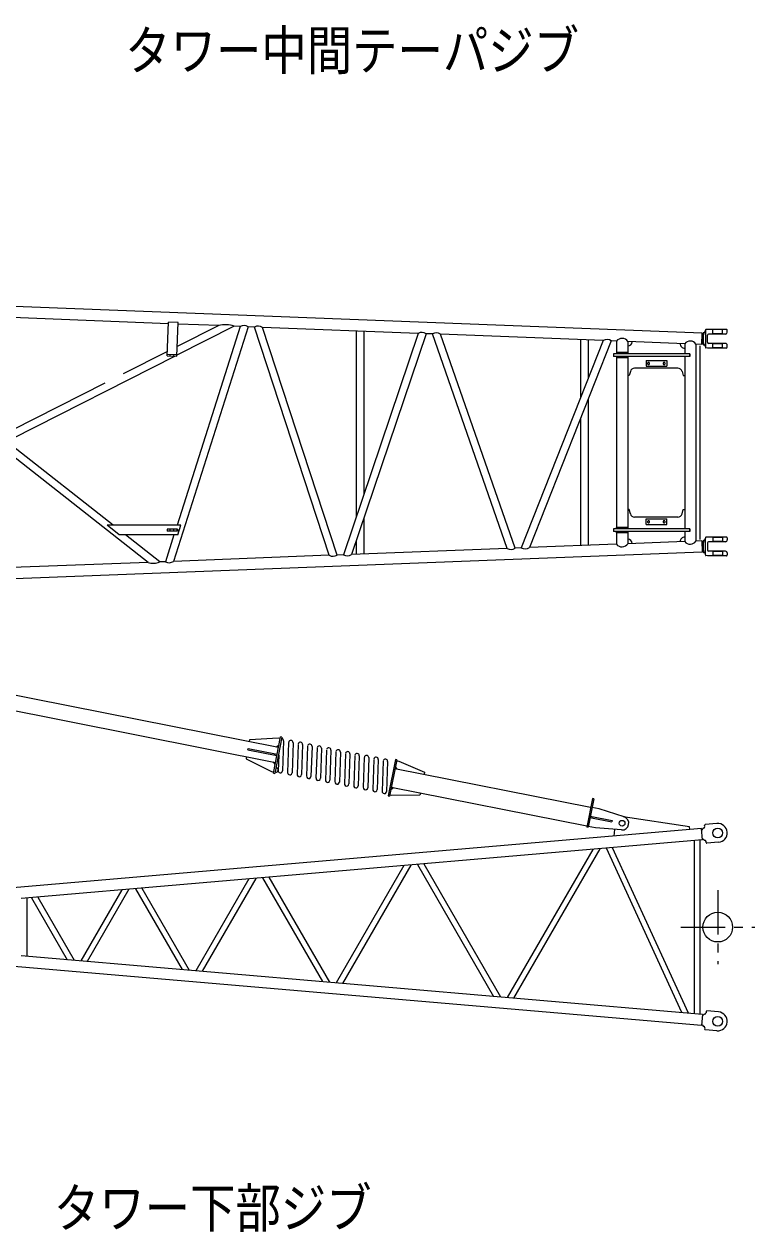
# Model space of a CAD drawing. Units: millimetres on the paper. Extents: x -420 to 420, y -297 to 297.
# Drawn here: x -202.9 to -120.8, y 10.3 to 146 of the extents above; entities that cross this region are included whole.
import ezdxf
from ezdxf.enums import TextEntityAlignment as Align

# ---------------------------------------------------------------- set-up
doc = ezdxf.new("R2010")
doc.units = ezdxf.units.MM
doc.linetypes.add('CHAIN1', pattern=[8, 5, -1, 1, -1])
doc.linetypes.add('DASHED3', pattern=[4, 3, -1])
doc.layers.add('0-0_0', color=7, linetype='Continuous', lineweight=18)
doc.styles.add('ＭＳ ゴシック', font='')
doc.styles.get('ＭＳ ゴシック').set_extended_font_data('MS Gothic')

msp = doc.modelspace()

# ---------------------------------------------------------------- linework, layer by layer
at = {"layer": '0-0_0'}
for p, q in [((-126.7, 111.258), (-223.215, 115.006)), ((-186.682, 112.315), (-204.258, 112.997)), ((-186.822, 108.708), (-186.676, 112.476)), ((-185.593, 112.434), (-186.676, 112.476)), ((-177.739, 111.968), (-186.128, 85.614)), ((-185.74, 108.666), (-185.593, 112.434)), ((-179.307, 112.028), (-185.735, 108.774)), ((-178.616, 112.002), (-185.728, 89.662)), ((-181.048, 112.096), (-185.698, 109.742)), ((-181.048, 112.096), (-185.6, 112.273)), ((-178.616, 112.002), (-179.307, 112.028)), ((-177.029, 111.94), (-177.739, 111.968)), ((-168.617, 86.294), (-177.029, 111.94)), ((-167.738, 86.328), (-176.126, 111.905)), ((-158.619, 111.225), (-176.126, 111.905)), ((-165.584, 111.496), (-165.584, 90.631)), ((-164.737, 111.463), (-164.737, 93.134)), ((-126.749, 109.987), (-126.7, 111.258)), ((-126.651, 111.171), (-126.594, 111.27)), ((-126.358, 111.565), (-126.357, 111.575)), ((-126.357, 111.568), (-126.357, 109.672)), ((-126.128, 111.679), (-126.288, 111.65)), ((-124.002, 111.679), (-126.127, 111.679)), ((-123.902, 111.349), (-123.902, 111.579)), ((-158.619, 111.225), (-167.03, 86.356)), ((-157.736, 111.191), (-166.125, 86.391)), ((-157.032, 111.163), (-157.736, 111.191)), ((-148.62, 87.071), (-157.032, 111.163)), ((-147.735, 87.105), (-156.123, 111.128)), ((-137.826, 110.418), (-156.123, 111.128)), ((-137.826, 110.418), (-147.04, 87.132)), ((-136.929, 110.383), (-146.115, 87.168)), ((-140.371, 110.516), (-140.371, 103.985)), ((-139.525, 110.484), (-139.525, 106.124)), ((-136.347, 110.36), (-136.929, 110.383)), ((-136.347, 110.36), (-136.347, 108.945)), ((-135.075, 110.311), (-135.075, 108.945)), ((-128.68, 110.062), (-135.075, 110.311)), ((-128.68, 110.062), (-128.68, 108.945)), ((-126.749, 109.987), (-127.408, 110.013)), ((-127.408, 110.013), (-127.408, 87.894)), ((-126.745, 110.089), (-126.68, 110.087)), ((-126.704, 111.155), (-126.681, 111.154)), ((-126.661, 110.087), (-126.661, 111.154)), ((-126.594, 109.97), (-126.651, 110.071)), ((-126.127, 110.224), (-126.127, 111.016)), ((-124.102, 111.149), (-125.994, 111.149)), ((-124.102, 110.091), (-125.994, 110.091)), ((-185.933, 108.674), (-204.258, 99.396)), ((-186.804, 109.182), (-191.775, 106.665)), ((-186.822, 108.708), (-185.74, 108.666)), ((-186.814, 108.908), (-185.732, 108.866)), ((-186.489, 108.695), (-186.481, 108.895)), ((-186.073, 108.679), (-186.065, 108.879)), ((-128.099, 108.945), (-136.676, 108.945)), ((-136.676, 108.945), (-136.676, 108.629)), ((-128.099, 108.629), (-136.676, 108.629)), ((-136.347, 108.629), (-136.347, 89.279)), ((-136.336, 109.095), (-136.336, 108.945)), ((-135.086, 109.095), (-136.336, 109.095)), ((-136.336, 108.629), (-136.336, 108.479)), ((-135.086, 109.095), (-135.086, 108.945)), ((-135.086, 108.629), (-135.086, 108.479)), ((-135.075, 108.629), (-135.075, 89.279)), ((-128.68, 108.629), (-128.68, 89.279)), ((-128.127, 108.945), (-128.127, 108.629)), ((-128.099, 108.945), (-128.099, 108.629)), ((-126.977, 109.829), (-126.977, 88.078)), ((-126.357, 109.665), (-126.358, 109.676)), ((-126.128, 109.562), (-126.288, 109.59)), ((-124.002, 109.562), (-126.127, 109.562)), ((-123.902, 109.662), (-123.902, 109.891)), ((-135.086, 108.479), (-136.336, 108.479)), ((-129.454, 107.311), (-134.301, 107.311)), ((-133.026, 108.162), (-133.026, 107.529)), ((-133.026, 108.162), (-130.679, 108.162)), ((-133.026, 107.529), (-130.679, 107.529)), ((-130.702, 108.162), (-130.702, 107.529)), ((-130.679, 108.162), (-130.679, 107.529)), ((-134.908, 106.477), (-135.075, 106.477)), ((-134.784, 106.94), (-134.908, 106.477)), ((-128.971, 106.94), (-128.847, 106.477)), ((-128.847, 106.477), (-128.68, 106.477)), ((-193.828, 105.626), (-204.258, 100.345)), ((-139.525, 103.823), (-139.525, 87.424)), ((-140.371, 101.684), (-140.371, 87.391)), ((-192.906, 89.662), (-204.258, 98.575)), ((-188.981, 85.503), (-204.258, 97.499)), ((-134.908, 91.43), (-135.075, 91.43)), ((-134.784, 90.967), (-134.908, 91.43)), ((-128.971, 90.967), (-128.847, 91.43)), ((-128.847, 91.43), (-128.68, 91.43)), ((-185.283, 89.662), (-193.592, 89.662)), ((-192.212, 88.579), (-193.592, 89.662)), ((-185.628, 88.579), (-185.283, 89.662)), ((-164.737, 90.492), (-164.737, 86.445)), ((-129.454, 90.597), (-134.301, 90.597)), ((-133.026, 90.379), (-130.679, 90.379)), ((-133.026, 89.745), (-133.026, 90.379)), ((-133.026, 89.745), (-130.679, 89.745)), ((-130.702, 89.745), (-130.702, 90.379)), ((-130.679, 89.745), (-130.679, 90.379)), ((-185.628, 88.579), (-192.212, 88.579)), ((-187.674, 85.554), (-191.527, 88.579)), ((-186.072, 88.579), (-187.027, 85.579)), ((-186.834, 89.22), (-186.834, 89.02)), ((-185.671, 89.22), (-186.834, 89.22)), ((-185.671, 89.02), (-186.834, 89.02)), ((-186.53, 89.22), (-186.53, 89.02)), ((-186.115, 89.22), (-186.115, 89.02)), ((-185.754, 89.22), (-185.754, 89.02)), ((-185.671, 89.22), (-185.671, 89.02)), ((-136.676, 89.279), (-136.676, 88.962)), ((-128.099, 89.279), (-136.676, 89.279)), ((-128.099, 88.962), (-136.676, 88.962)), ((-136.347, 88.962), (-136.347, 87.547)), ((-136.336, 89.279), (-136.336, 89.429)), ((-135.086, 89.429), (-136.336, 89.429)), ((-136.336, 88.812), (-136.336, 88.962)), ((-135.086, 88.812), (-136.336, 88.812)), ((-135.086, 89.279), (-135.086, 89.429)), ((-135.086, 88.812), (-135.086, 88.962)), ((-135.075, 88.962), (-135.075, 87.597)), ((-128.68, 88.962), (-128.68, 87.845)), ((-128.127, 89.279), (-128.127, 88.962)), ((-128.099, 89.279), (-128.099, 88.962)), ((-126.357, 88.242), (-126.358, 88.231)), ((-126.357, 86.339), (-126.357, 88.235)), ((-126.128, 88.345), (-126.288, 88.317)), ((-124.002, 88.345), (-126.127, 88.345)), ((-123.902, 88.245), (-123.902, 88.016)), ((-148.62, 87.071), (-166.125, 86.391)), ((-165.584, 87.989), (-165.584, 86.412)), ((-147.04, 87.132), (-147.735, 87.105)), ((-136.347, 87.547), (-146.115, 87.168)), ((-128.68, 87.845), (-135.075, 87.597)), ((-126.749, 87.92), (-127.408, 87.894)), ((-126.749, 87.92), (-126.7, 86.649)), ((-126.745, 87.818), (-126.68, 87.82)), ((-126.661, 87.82), (-126.661, 86.753)), ((-126.594, 87.937), (-126.651, 87.837)), ((-126.127, 87.683), (-126.127, 86.891)), ((-124.102, 87.816), (-125.994, 87.816)), ((-126.7, 86.649), (-223.215, 82.901)), ((-188.981, 85.503), (-204.258, 84.91)), ((-187.027, 85.579), (-187.674, 85.554)), ((-168.617, 86.294), (-186.128, 85.614)), ((-167.03, 86.356), (-167.738, 86.328)), ((-126.704, 86.752), (-126.681, 86.753)), ((-126.651, 86.736), (-126.594, 86.637)), ((-126.358, 86.342), (-126.357, 86.332)), ((-126.128, 86.229), (-126.288, 86.257)), ((-124.002, 86.229), (-126.127, 86.229)), ((-124.102, 86.758), (-125.994, 86.758)), ((-123.902, 86.558), (-123.902, 86.329)), ((-174.327, 64.694), (-227.511, 75.22)), ((-227.84, 73.559), (-174.656, 63.032)), ((-177.597, 65.341), (-177.549, 65.586)), ((-177.549, 65.586), (-174.362, 65.805)), ((-174.896, 61.819), (-174.087, 65.907)), ((-173.94, 65.878), (-174.749, 61.79)), ((-174.362, 65.805), (-174.117, 65.756)), ((-173.94, 65.878), (-174.087, 65.907)), ((-173.748, 65.456), (-173.863, 62.081)), ((-173.185, 65.262), (-173.3, 61.887)), ((-172.685, 65.245), (-172.801, 61.87)), ((-177.776, 64.437), (-177.747, 64.584)), ((-177.776, 64.437), (-174.506, 63.79)), ((-177.747, 64.584), (-174.477, 63.937)), ((-174.752, 63.838), (-174.722, 63.985)), ((-174.279, 64.939), (-174.573, 64.742)), ((-174.304, 63.826), (-174.363, 62.098)), ((-172.122, 65.052), (-172.238, 61.677)), ((-171.622, 65.035), (-171.738, 61.66)), ((-171.059, 64.842), (-171.175, 61.467)), ((-170.559, 64.825), (-170.675, 61.45)), ((-169.996, 64.631), (-170.112, 61.256)), ((-169.497, 64.614), (-169.613, 61.239)), ((-168.934, 64.421), (-169.05, 61.046)), ((-168.434, 64.404), (-168.55, 61.029)), ((-167.871, 64.211), (-167.987, 60.836)), ((-167.371, 64.194), (-167.487, 60.819)), ((-166.808, 64), (-166.924, 60.625)), ((-166.309, 63.983), (-166.424, 60.608)), ((-165.746, 63.79), (-165.861, 60.415)), ((-165.246, 63.773), (-165.362, 60.398)), ((-177.926, 63.68), (-177.975, 63.434)), ((-177.975, 63.434), (-175.112, 62.018)), ((-174.705, 62.787), (-174.902, 63.081)), ((-164.683, 63.58), (-164.799, 60.205)), ((-164.183, 63.563), (-164.299, 60.188)), ((-163.62, 63.369), (-163.736, 59.994)), ((-163.12, 63.352), (-163.236, 59.977)), ((-162.557, 63.159), (-162.673, 59.784)), ((-162.058, 63.142), (-162.174, 59.767)), ((-161.188, 63.354), (-161.997, 59.266)), ((-161.04, 63.324), (-161.849, 59.237)), ((-160.994, 62.27), (-161.191, 62.564)), ((-161.04, 63.324), (-161.188, 63.354)), ((-161.061, 63.218), (-160.816, 63.17)), ((-160.816, 63.17), (-157.921, 61.917)), ((-175.112, 62.018), (-174.867, 61.97)), ((-174.896, 61.819), (-174.749, 61.79)), ((-139.249, 57.967), (-161.239, 62.319)), ((-157.921, 61.917), (-157.97, 61.672)), ((-161.699, 59.997), (-161.405, 60.194)), ((-161.65, 60.243), (-139.66, 55.89)), ((-161.997, 59.266), (-161.849, 59.237)), ((-161.583, 59.295), (-161.828, 59.343)), ((-158.429, 59.35), (-161.583, 59.295)), ((-158.381, 59.595), (-158.429, 59.35)), ((-139.05, 58.972), (-139.685, 55.768)), ((-138.903, 58.943), (-139.537, 55.738)), ((-138.903, 58.943), (-139.05, 58.972)), ((-138.28, 57.8), (-139.097, 57.962)), ((-135.482, 56.901), (-138.28, 57.8)), ((-139.537, 55.738), (-139.685, 55.768)), ((-138.701, 55.675), (-139.518, 55.837)), ((-139.322, 56.826), (-136.87, 56.34)), ((-139.293, 56.973), (-136.841, 56.487)), ((-139.077, 56.777), (-139.048, 56.924)), ((-135.771, 55.44), (-138.701, 55.675)), ((-136.841, 56.487), (-136.87, 56.34)), ((-128.127, 55.804), (-135.599, 56.929)), ((-128.099, 55.472), (-128.127, 55.804)), ((-126.425, 55.839), (-126.435, 55.956)), ((-125.052, 56.158), (-126.36, 56.046)), ((-126.776, 55.586), (-205.986, 48.77)), ((-126.666, 54.319), (-203.227, 47.731)), ((-136.611, 54.74), (-136.534, 55.501)), ((-126.977, 54.292), (-126.977, 34.749)), ((-126.666, 54.319), (-126.776, 55.586)), ((-126.719, 55.488), (-126.767, 55.484)), ((-126.692, 55.507), (-126.643, 55.612)), ((-126.628, 54.425), (-126.675, 54.421)), ((-126.532, 54.316), (-126.598, 54.411)), ((-139, 53.258), (-148.611, 36.611)), ((-138.229, 53.324), (-147.913, 36.551)), ((-128.991, 34.922), (-137.451, 53.391)), ((-128.264, 34.86), (-136.779, 53.449)), ((-127.612, 54.238), (-127.612, 34.804)), ((-126.268, 54.013), (-126.278, 54.129)), ((-124.87, 54.05), (-126.178, 53.937)), ((-158.704, 51.562), (-150.148, 36.743)), ((-158.005, 51.622), (-149.376, 36.677)), ((-160.24, 51.43), (-167.841, 38.266)), ((-159.469, 51.496), (-167.142, 38.205)), ((-189.683, 48.896), (-184.367, 39.688)), ((-177.649, 49.932), (-183.602, 39.622)), ((-176.878, 49.998), (-182.903, 39.562)), ((-176.113, 50.064), (-169.377, 38.398)), ((-175.414, 50.124), (-168.606, 38.331)), ((-202.592, 47.785), (-202.592, 41.256)), ((-202.077, 47.83), (-198.056, 40.866)), ((-201.378, 47.89), (-197.285, 40.799)), ((-191.918, 48.704), (-196.52, 40.734)), ((-191.146, 48.77), (-195.821, 40.673)), ((-190.382, 48.836), (-185.138, 39.754)), ((-126.666, 34.722), (-203.227, 41.311)), ((-126.628, 34.616), (-126.675, 34.62)), ((-126.532, 34.725), (-126.598, 34.63)), ((-126.268, 35.028), (-126.278, 34.912)), ((-124.87, 34.992), (-126.178, 35.104)), ((-126.719, 33.553), (-126.767, 33.557)), ((-126.692, 33.534), (-126.643, 33.43)), ((-126.425, 33.202), (-126.435, 33.086)), ((-125.052, 32.883), (-126.36, 32.995))]:
    msp.add_line(p, q, dxfattribs=at)
at = {"layer": '0-0_0', "linetype": 'DASHED3'}
for p, q in [((-125.511, 111.645), (-125.544, 111.679)), ((-125.511, 111.183), (-125.511, 111.645)), ((-124.411, 111.645), (-124.377, 111.679)), ((-125.511, 111.183), (-125.544, 111.149)), ((-125.511, 110.058), (-125.544, 110.091)), ((-124.411, 111.183), (-125.511, 111.183)), ((-124.411, 110.058), (-125.511, 110.058)), ((-125.511, 109.595), (-125.511, 110.058)), ((-124.411, 111.183), (-124.377, 111.149)), ((-124.378, 110.091), (-124.411, 110.058)), ((-124.411, 109.595), (-124.411, 110.058)), ((-125.511, 109.595), (-125.544, 109.562)), ((-124.411, 109.595), (-125.511, 109.595)), ((-124.378, 109.562), (-124.411, 109.595)), ((-125.511, 88.312), (-125.544, 88.345)), ((-124.411, 88.312), (-125.511, 88.312)), ((-125.511, 88.312), (-125.511, 87.849)), ((-124.378, 88.345), (-124.411, 88.312)), ((-124.411, 88.312), (-124.411, 87.849)), ((-125.511, 87.849), (-125.544, 87.816)), ((-124.411, 87.85), (-125.511, 87.85)), ((-124.378, 87.816), (-124.411, 87.849)), ((-125.511, 86.724), (-125.544, 86.758)), ((-125.511, 86.262), (-125.544, 86.229)), ((-124.411, 86.724), (-125.511, 86.724)), ((-125.511, 86.724), (-125.511, 86.262)), ((-124.411, 86.724), (-124.377, 86.758)), ((-124.411, 86.262), (-124.377, 86.229))]:
    msp.add_line(p, q, dxfattribs=at)
at = {"layer": '0-0_0', "linetype": 'CHAIN1'}
for p, q in [((-124.961, 48.687), (-124.961, 40.354)), ((-129.127, 44.521), (-120.794, 44.521))]:
    msp.add_line(p, q, dxfattribs=at)
at = {"layer": '0-0_0', "linetype": 'DASHED3'}
for points in [[(-124.411, 111.183), (-124.411, 111.645), (-125.511, 111.645)], [(-124.411, 86.724), (-124.411, 86.262), (-125.511, 86.262)]]:
    msp.add_lwpolyline(points, dxfattribs=at)
at = {"layer": '0-0_0'}
msp.add_lwpolyline([(-126.666, 34.722), (-126.776, 33.455), (-223.282, 41.76)], dxfattribs=at)
for centre, radius in [((-135.711, 56.187), 0.321), ((-124.961, 55.104), 0.55), ((-124.961, 44.521), 1.667), ((-124.961, 33.937), 0.55)]:
    msp.add_circle(centre, radius, dxfattribs=at)
for centre, radius, start, end in [((-180.288, 109.207), 2.988, 70.82392, 104.72835), ((-178.204, 111.307), 0.808, 54.83897, 120.7133), ((-176.605, 111.202), 0.85, 55.69906, 119.85321), ((-158.204, 110.523), 0.815, 54.99867, 120.5536), ((-156.606, 110.414), 0.862, 55.91948, 119.63279), ((-123.585, 110.62), 3.018, 167.12804, 192.80711), ((-126.521, 111.229), 0.0833, 90.5212, 150), ((-126.524, 111.479), 0.167, 270.5212, 355.23856), ((-126.274, 111.568), 0.0833, 99.99999, 175.23856), ((-124.102, 111.349), 0.2, 269.99998, 359.99996), ((-124.002, 111.579), 0.1, 359.99996, 90), ((-137.405, 109.69), 0.84, 55.5031, 120.04916), ((-135.728, 109.884), 0.781, 33.17776, 142.37451), ((-135.075, 110.311), 0.5, 270, 357.77681), ((-128.68, 110.062), 0.5, 177.77613, 270), ((-128.062, 109.586), 0.781, 33.17776, 142.37451), ((-126.661, 110.62), 0.0625, 0, 180), ((-126.661, 110.62), 0.0625, 180, 0), ((-126.68, 111.188), 0.0333, 268.54232, 330), ((-126.68, 110.054), 0.0333, 30, 88.54232), ((-126.521, 110.012), 0.0833, 210, 269.4788), ((-126.524, 109.762), 0.167, 4.76144, 89.4788), ((-125.994, 111.016), 0.133, 90.00002, 180.00001), ((-125.994, 110.224), 0.133, 180.00001, 269.99997), ((-124.102, 109.891), 0.2, 359.99996, 90), ((-126.274, 109.672), 0.0833, 180, 260.00001), ((-124.002, 109.662), 0.1, 269.99998, 359.99996), ((-134.301, 106.811), 0.5, 90, 165), ((-132.735, 107.845), 0.117, 157.54038, 180.04038), ((-132.735, 107.845), 0.117, 179.95962, 202.45962), ((-132.736, 107.846), 0.117, 135.09757, 157.59757), ((-132.736, 107.845), 0.117, 202.40243, 224.90243), ((-132.736, 107.846), 0.116, 112.59771, 135.09771), ((-132.736, 107.845), 0.116, 224.90229, 247.40229), ((-132.736, 107.846), 0.116, 90.04051, 112.54051), ((-132.736, 107.845), 0.116, 247.45949, 269.95949), ((-132.736, 107.846), 0.116, 67.45949, 89.95949), ((-132.736, 107.845), 0.116, 270.04051, 292.54051), ((-132.736, 107.846), 0.116, 44.90229, 67.40229), ((-132.736, 107.845), 0.116, 292.59771, 315.09771), ((-132.736, 107.846), 0.117, 22.40243, 44.90243), ((-132.736, 107.845), 0.117, 315.09757, 337.59757), ((-132.736, 107.845), 0.117, 359.95962, 22.45962), ((-132.736, 107.845), 0.117, 337.54038, 0.04038), ((-130.992, 107.845), 0.117, 157.54038, 180.04038), ((-130.992, 107.845), 0.117, 179.95962, 202.45962), ((-130.992, 107.846), 0.117, 135.09757, 157.59757), ((-130.992, 107.845), 0.117, 202.40243, 224.90243), ((-130.992, 107.846), 0.116, 112.59771, 135.09771), ((-130.992, 107.845), 0.116, 224.90229, 247.40229), ((-130.992, 107.846), 0.116, 90.04051, 112.54051), ((-130.992, 107.845), 0.116, 247.45949, 269.95949), ((-130.992, 107.846), 0.116, 67.45949, 89.95949), ((-130.992, 107.845), 0.116, 270.04051, 292.54051), ((-130.993, 107.846), 0.116, 44.90229, 67.40229), ((-130.993, 107.845), 0.116, 292.59771, 315.09771), ((-130.993, 107.846), 0.117, 22.40243, 44.90243), ((-130.993, 107.845), 0.117, 315.09757, 337.59757), ((-130.993, 107.845), 0.117, 359.95962, 22.45962), ((-130.993, 107.845), 0.117, 337.54038, 0.04038), ((-129.454, 106.811), 0.5, 15, 90), ((-134.301, 91.097), 0.5, 195, 270), ((-129.454, 91.097), 0.5, 270, 345), ((-132.735, 90.062), 0.117, 157.54038, 180.04038), ((-132.735, 90.062), 0.117, 179.95962, 202.45962), ((-132.736, 90.062), 0.117, 135.09757, 157.59757), ((-132.736, 90.062), 0.117, 202.40243, 224.90243), ((-132.736, 90.062), 0.116, 112.59771, 135.09771), ((-132.736, 90.062), 0.116, 224.90229, 247.40229), ((-132.736, 90.062), 0.116, 90.04051, 112.54051), ((-132.736, 90.062), 0.116, 247.45949, 269.95949), ((-132.736, 90.062), 0.116, 67.45949, 89.95949), ((-132.736, 90.062), 0.116, 270.04051, 292.54051), ((-132.736, 90.062), 0.116, 44.90229, 67.40229), ((-132.736, 90.062), 0.116, 292.59771, 315.09771), ((-132.736, 90.062), 0.117, 22.40243, 44.90243), ((-132.736, 90.062), 0.117, 315.09757, 337.59757), ((-132.736, 90.062), 0.117, 359.95962, 22.45962), ((-132.736, 90.062), 0.117, 337.54038, 0.04038), ((-130.992, 90.062), 0.117, 157.54038, 180.04038), ((-130.992, 90.062), 0.117, 179.95962, 202.45962), ((-130.992, 90.062), 0.117, 135.09757, 157.59757), ((-130.992, 90.062), 0.117, 202.40243, 224.90243), ((-130.992, 90.062), 0.116, 112.59771, 135.09771), ((-130.992, 90.062), 0.116, 224.90229, 247.40229), ((-130.992, 90.062), 0.116, 90.04051, 112.54051), ((-130.992, 90.062), 0.116, 247.45949, 269.95949), ((-130.992, 90.062), 0.116, 67.45949, 89.95949), ((-130.992, 90.062), 0.116, 270.04051, 292.54051), ((-130.993, 90.062), 0.116, 44.90229, 67.40229), ((-130.993, 90.062), 0.116, 292.59771, 315.09771), ((-130.993, 90.062), 0.117, 22.40243, 44.90243), ((-130.993, 90.062), 0.117, 315.09757, 337.59757), ((-130.993, 90.062), 0.117, 359.95962, 22.45962), ((-130.993, 90.062), 0.117, 337.54038, 0.04038), ((-128.68, 87.845), 0.5, 90, 182.22387), ((-126.274, 88.235), 0.0833, 99.99999, 180), ((-124.002, 88.245), 0.1, 0.00004, 90.00002), ((-148.204, 87.777), 0.82, 239.53744, 304.91029), ((-146.607, 87.909), 0.889, 240.87915, 303.56858), ((-135.728, 88.024), 0.781, 217.62549, 326.82224), ((-135.075, 87.597), 0.5, 2.22319, 90), ((-128.062, 88.321), 0.781, 217.62549, 326.82224), ((-126.68, 87.853), 0.0333, 271.45768, 330), ((-123.585, 87.287), 3.018, 167.19289, 192.87196), ((-126.521, 87.895), 0.0833, 90.5212, 150), ((-126.524, 88.145), 0.167, 270.5212, 355.23856), ((-125.994, 87.683), 0.133, 90.00003, 179.99999), ((-125.994, 86.891), 0.133, 179.99999, 269.99998), ((-124.102, 88.016), 0.2, 270, 0.00004), ((-188.389, 87.108), 1.711, 249.7589, 294.68883), ((-186.605, 86.312), 0.845, 240.04914, 304.39859), ((-168.204, 86.992), 0.811, 239.36309, 305.08464), ((-166.606, 87.099), 0.856, 240.25251, 304.19522), ((-126.68, 86.72), 0.0333, 30, 91.45768), ((-126.521, 86.679), 0.0833, 210, 269.4788), ((-126.524, 86.429), 0.167, 4.76144, 89.4788), ((-126.274, 86.339), 0.0833, 184.76144, 260.00001), ((-124.102, 86.558), 0.2, 0.00004, 90.00002), ((-124.002, 86.329), 0.1, 270, 0.00004), ((-173.997, 65.464), 0.25, 358.03438, 74.77809), ((-172.935, 65.254), 0.25, 358.03438, 168.80449), ((-171.872, 65.044), 0.25, 358.03438, 168.80449), ((-170.809, 64.833), 0.25, 358.03438, 168.80449), ((-169.747, 64.623), 0.25, 358.03438, 168.80449), ((-168.684, 64.413), 0.25, 358.03438, 168.80449), ((-167.621, 64.202), 0.25, 358.03438, 168.80449), ((-166.558, 63.992), 0.25, 358.03438, 168.80449), ((-165.496, 63.782), 0.25, 358.03438, 168.80449), ((-164.433, 63.571), 0.25, 358.03438, 168.80449), ((-174.604, 62.186), 0.25, 249.21042, 88.39856), ((-163.37, 63.361), 0.25, 358.03438, 168.80449), ((-162.308, 63.15), 0.25, 358.03438, 168.80449), ((-174.113, 62.089), 0.25, 168.80449, 358.03438), ((-173.051, 61.879), 0.25, 178.03438, 358.03438), ((-171.988, 61.668), 0.25, 168.80449, 358.03438), ((-170.925, 61.458), 0.25, 168.80449, 358.03438), ((-169.862, 61.248), 0.25, 168.80449, 358.03438), ((-168.8, 61.037), 0.25, 168.80449, 358.03438), ((-167.737, 60.827), 0.25, 168.80449, 358.03438), ((-166.674, 60.617), 0.25, 168.80449, 358.03438), ((-165.612, 60.406), 0.25, 168.80449, 358.03438), ((-164.549, 60.196), 0.25, 168.80449, 358.03438), ((-163.486, 59.986), 0.25, 168.80449, 358.03438), ((-162.423, 59.775), 0.25, 168.80449, 358.03438), ((-162.423, 59.775), 0.25, 168.80449, 358.03438), ((-135.711, 56.187), 0.75, 265.41442, 72.1948), ((-126.568, 55.576), 0.0833, 95.46173, 154.91849), ((-126.592, 55.825), 0.167, 275.46173, 4.91849), ((-126.352, 55.963), 0.0833, 94.91849, 184.91849), ((-124.961, 55.104), 1.058, 274.91847, 94.91844), ((-126.722, 55.521), 0.0333, 274.91849, 334.91849), ((-126.625, 54.392), 0.0333, 34.91849, 94.91849), ((-126.463, 54.364), 0.0833, 214.91849, 274.37525), ((-126.444, 54.115), 0.167, 4.91849, 94.37525), ((-126.185, 54.02), 0.0833, 184.9185, 274.91849), ((-126.625, 34.649), 0.0333, 265.08151, 325.08151), ((-126.463, 34.677), 0.0833, 85.62475, 145.08151), ((-126.444, 34.927), 0.167, 265.62475, 355.08151), ((-126.185, 35.021), 0.0833, 85.08151, 175.0815), ((-124.961, 33.937), 1.058, 265.08156, 85.08153), ((-126.722, 33.52), 0.0333, 25.08151, 85.08151), ((-126.568, 33.465), 0.0833, 205.08151, 264.53827), ((-126.592, 33.216), 0.167, 355.08151, 84.53827), ((-126.352, 33.079), 0.0833, 175.08151, 265.08151)]:
    msp.add_arc(centre, radius, start, end, dxfattribs=at)

# ---------------------------------------------------------------- texts
at = {"layer": '0-0_0', "style": 'ＭＳ ゴシック', "width": 0.85}
for s, p in [('タワー中間テーパジブ', (-191.551, 139.505)), ('タワー下部ジブ', (-199.565, 9.455))]:
    msp.add_text(s, height=4.399, dxfattribs=at).set_placement(p, align=Align.BOTTOM_LEFT)

doc.saveas('drawing.dxf')
